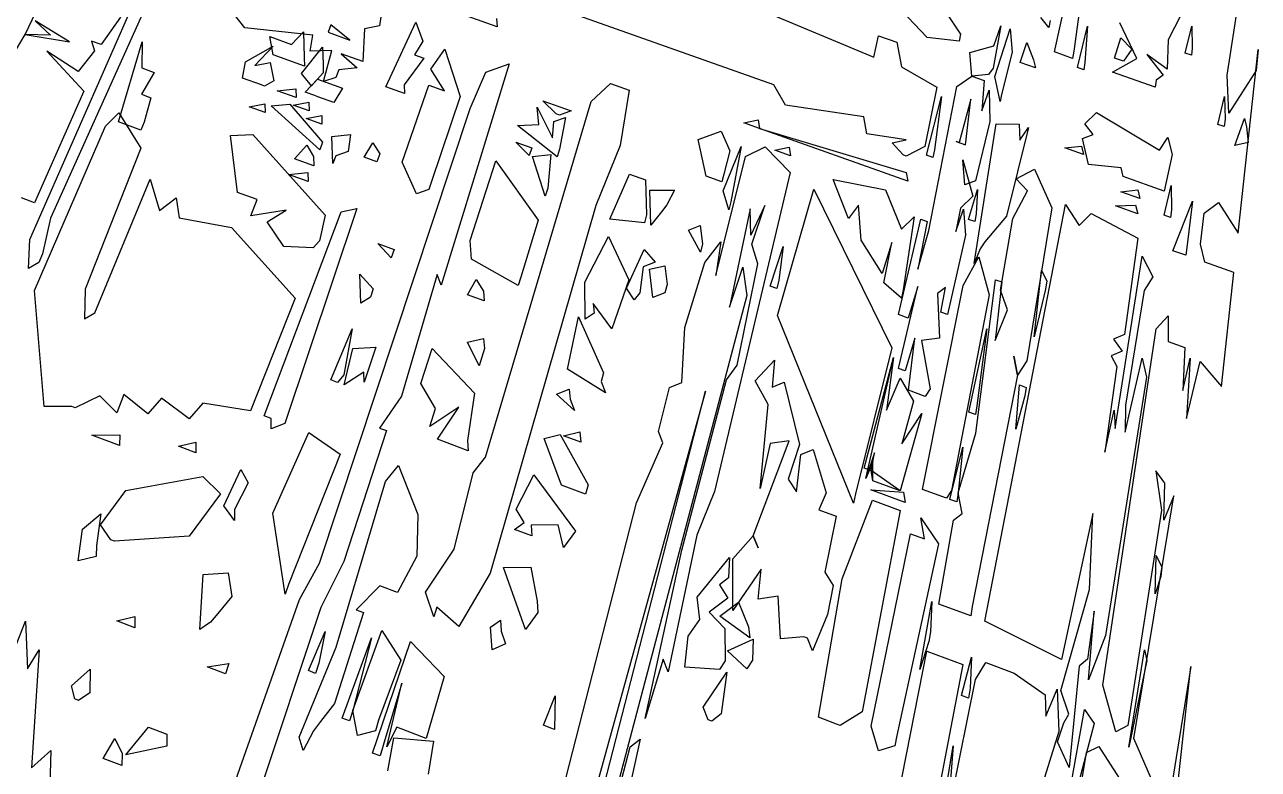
# Model space of a CAD drawing. Extents: x -685 to 123, y -1272 to 108.
# Drawn here: x -65.2 to 108.2, y -202.7 to -98.1 of the extents above; entities that cross this region are included whole.
import ezdxf

# ---------------------------------------------------------------- set-up
doc = ezdxf.new("R2010")
doc.units = 0

msp = doc.modelspace()

# ---------------------------------------------------------------- linework, layer by layer
for p, q in [((79.5008, -101.8968), (83.2398, -84.8901)), ((84.328, -86.2495), (82.2337, -101.8002)), ((-64.5275, -128.2352), (-46.4316, -87.1464)), ((-44.2828, -86.764), (-61.6019, -125.2405)), ((-65.1677, -99.4704), (-60.3435, -89.1596)), ((21.2816, -88.9142), (54.1057, -102.6277)), ((61.773, -92.5593), (66.303, -99.3895)), ((-34.2942, -98.4947), (-36.9364, -95.189)), ((61.6237, -99.8771), (57.1318, -95.1189)), ((103.77, -105.1437), (105.4535, -94.5539)), ((-51.7812, -96.9933), (-54.5143, -100.8599)), ((-15.039, -96.0376), (-15.3535, -98.2338)), ((1.1836, -98.3791), (-6.6006, -95.6122)), ((40.0489, -106.514), (11.8794, -96.5371)), ((78.7244, -98.4809), (77.619, -97.0556)), ((97.2822, -96.7328), (95.4867, -100.1888)), ((-58.9541, -100.4839), (-63.7474, -97.5307)), ((-63.7474, -97.5307), (-61.5968, -99.5302)), ((-24.7424, -99.5524), (-34.2942, -98.4947)), ((-22.2097, -98.1129), (-22.6014, -99.1431)), ((-19.5461, -100.2355), (-22.2097, -98.1129)), ((-17.4713, -98.6395), (-17.6891, -103.2582)), ((-15.3535, -98.2338), (-17.4713, -98.6395)), ((-14.489, -106.7857), (-10.2723, -97.7356)), ((-10.2723, -97.7356), (-9.2589, -100.4081)), ((1.0883, -97.2094), (1.1836, -98.3791)), ((71.9892, -98.2167), (70.881, -104.1989)), ((71.0101, -101.0393), (71.9892, -98.2167)), ((71.1256, -105.3622), (73.2672, -98.6637)), ((73.2672, -98.6637), (73.5817, -101.9406)), ((78.8923, -97.5001), (78.7244, -98.4809)), ((82.7678, -104.0981), (84.1498, -98.299)), ((84.1498, -98.299), (83.7869, -103.3971)), ((91.0949, -102.8022), (88.6959, -97.8229)), ((97.9097, -102.0641), (98.8447, -98.2903)), ((98.8447, -98.2903), (98.8897, -101.3745)), ((-67.6007, -103.5604), (-65.1677, -99.4704)), ((-65.1677, -99.4704), (-58.9541, -100.4839)), ((-61.5968, -99.5302), (-65.1677, -99.4704)), ((-54.5143, -100.8599), (-55.8357, -100.3834)), ((-55.8357, -100.3834), (-55.4255, -101.7572)), ((-52.0495, -111.7225), (-48.7487, -100.5001)), ((-48.7487, -100.5001), (-48.794, -104.1503)), ((-30.3068, -102.3073), (-30.7974, -99.7479)), ((-30.7974, -99.7479), (-27.733, -100.8461)), ((-27.733, -100.8461), (-26.0522, -99.0837)), ((-26.0522, -99.0837), (-25.9437, -102.6776)), ((-25.103, -101.7886), (-24.7424, -99.5524)), ((-22.6014, -99.1431), (-19.5461, -100.2355)), ((-9.2589, -100.4081), (-10.4254, -102.3233)), ((54.1057, -102.6277), (54.7695, -99.6138)), ((54.7695, -99.6138), (57.3441, -100.5186)), ((57.3441, -100.5186), (57.9921, -103.9964)), ((66.1076, -100.3837), (61.6237, -99.8771)), ((66.303, -99.3895), (66.1076, -100.3837)), ((74.6905, -103.394), (75.6502, -100.549)), ((75.6502, -100.549), (76.5858, -102.9935)), ((87.9529, -102.7504), (88.826, -99.9304)), ((88.826, -99.9304), (90.3845, -101.5119)), ((95.4867, -100.1888), (95.3765, -104.2978)), ((-57.7381, -104.6321), (-62.1278, -101.8034)), ((-62.1278, -101.8034), (-56.9177, -107.4308)), ((-55.4255, -101.7572), (-57.7381, -104.6321)), ((-34.2234, -103.3046), (-30.3334, -101.1033)), ((-30.3334, -101.1033), (-32.9009, -103.78)), ((-25.9072, -103.8864), (-30.3068, -102.3073)), ((-26.3119, -104.9421), (-23.39, -101.2167)), ((-22.0757, -101.6874), (-25.103, -101.7886)), ((-23.39, -101.2167), (-23.3056, -103.6237)), ((-23.2205, -106.0525), (-22.0757, -101.6874)), ((-17.6891, -103.2582), (-20.7606, -102.1583)), ((-20.7606, -102.1583), (-18.5141, -104.1498)), ((-8.1602, -104.3066), (-6.2053, -101.4975)), ((-6.2053, -101.4975), (-4.0344, -108.1479)), ((67.6288, -101.9847), (71.0101, -101.0393)), ((67.9102, -105.3133), (67.6288, -101.9847)), ((73.5817, -101.9406), (72.0519, -107.8567)), ((82.0714, -102.7966), (79.5008, -101.8968)), ((82.2337, -101.8002), (82.0714, -102.7966)), ((90.3845, -101.5119), (89.2374, -103.1994)), ((95.3765, -104.2978), (92.5192, -102.2571)), ((92.5192, -102.2571), (94.8119, -105.1481)), ((98.7627, -102.3614), (97.9097, -102.0641)), ((98.8897, -101.3745), (98.7627, -102.3614)), ((105.3404, -127.3679), (108.172, -101.5336)), ((108.172, -101.5336), (107.8474, -104.4953)), ((-34.6302, -105.583), (-34.2234, -103.3046)), ((-32.9009, -103.78), (-30.7206, -103.3586)), ((-30.7206, -103.3586), (-30.2264, -105.9522)), ((-25.9437, -102.6776), (-25.9072, -103.8864)), ((-23.3056, -103.6237), (-23.2631, -104.8354)), ((-9.1121, -102.7925), (-11.9053, -106.5182)), ((-10.4254, -102.3233), (-9.1121, -102.7925)), ((2.8807, -103.5775), (-6.6953, -134.671)), ((-0.4301, -104.7236), (2.8807, -103.5775)), ((57.9921, -103.9964), (62.98, -106.8469)), ((76.8414, -104.1484), (74.6905, -103.394)), ((76.5858, -102.9935), (76.8414, -104.1484)), ((83.7869, -103.3971), (83.6274, -104.3992)), ((87.6514, -104.7497), (91.0949, -102.8022)), ((88.8091, -103.0497), (87.9529, -102.7504)), ((89.2374, -103.1994), (88.8091, -103.0497)), ((-47.0221, -104.7896), (-48.8399, -107.8507)), ((-48.794, -104.1503), (-47.0221, -104.7896)), ((-31.9728, -106.5397), (-34.6302, -105.583)), ((-24.9487, -106.6385), (-26.3119, -104.9421)), ((-25.7967, -107.5457), (-24.1042, -105.7351)), ((-23.2631, -104.8354), (-24.9487, -106.6385)), ((-24.1042, -105.7351), (-20.5672, -107.0055)), ((-21.4987, -105.4687), (-23.2205, -106.0525)), ((-21.1048, -104.413), (-21.4987, -105.4687)), ((-18.5141, -104.1498), (-21.1048, -104.413)), ((-6.2425, -107.3572), (-8.1602, -104.3066)), ((-2.6195, -109.8459), (-0.4301, -104.7236)), ((65.7854, -106.7411), (67.9102, -105.3133)), ((70.2617, -105.0586), (67.9102, -105.3133)), ((67.9102, -105.3133), (69.64, -105.9217)), ((70.881, -104.1989), (70.2617, -105.0586)), ((71.8658, -108.8825), (71.1256, -105.3622)), ((83.6274, -104.3992), (82.7678, -104.0981)), ((93.6761, -106.8585), (87.6514, -104.7497)), ((94.8119, -105.1481), (93.815, -105.8512)), ((104.042, -110.4868), (103.77, -105.1437)), ((107.8474, -104.4953), (104.042, -110.4868)), ((-56.9177, -107.4308), (-63.345, -121.9208)), ((-31.5296, -106.6993), (-31.9728, -106.5397)), ((-30.2264, -105.9522), (-31.5296, -106.6993)), ((-29.7558, -107.3379), (-27.1266, -107.0673)), ((-27.0924, -108.2967), (-29.7558, -107.3379)), ((-27.1266, -107.0673), (-27.0924, -108.2967)), ((-20.5672, -107.0055), (-21.8023, -108.9826)), ((-11.8371, -107.7368), (-14.489, -106.7857)), ((-12.1807, -117.3624), (-8.4484, -106.5672)), ((-11.9053, -106.5182), (-11.8371, -107.7368)), ((-8.4484, -106.5672), (-6.2425, -107.3572)), ((14.4081, -108.8515), (17.0972, -106.3305)), ((17.0972, -106.3305), (19.7284, -107.2671)), ((19.7284, -107.2671), (18.4785, -115.0179)), ((41.7268, -109.3663), (40.0489, -106.514)), ((62.98, -106.8469), (61.3115, -115.1762)), ((61.8501, -126.9591), (65.7854, -106.7411)), ((69.64, -105.9217), (69.3087, -110.1773)), ((69.3087, -110.1773), (70.3166, -107.2459)), ((70.3166, -107.2459), (70.4276, -111.6768)), ((93.815, -105.8512), (93.6761, -106.8585)), ((-48.8399, -107.8507), (-47.502, -108.3346)), ((-47.502, -108.3346), (-48.4375, -111.7652)), ((-33.6873, -109.6016), (-31.4812, -109.1651)), ((-31.4812, -109.1651), (-31.4568, -110.4065)), ((-30.5904, -109.4863), (-27.9483, -109.211)), ((-27.9483, -109.211), (-23.3654, -114.5669)), ((-27.5033, -109.3713), (-25.3151, -108.9366)), ((-24.4661, -108.0244), (-25.7967, -107.5457)), ((-25.3151, -108.9366), (-25.2767, -110.1736)), ((-24.0223, -108.184), (-24.4661, -108.0244)), ((-21.8023, -108.9826), (-24.0223, -108.184)), ((-4.0344, -108.1479), (-8.0463, -120.0993)), ((-0.4706, -158.8043), (14.4081, -108.8515)), ((9.4724, -110.6113), (7.5911, -108.7604)), ((7.5911, -108.7604), (11.5657, -110.1805)), ((61.5412, -116.3941), (63.6446, -108.1797)), ((63.6446, -108.1797), (62.6358, -115.6456)), ((67.7602, -108.5315), (66.1329, -114.6244)), ((67.0137, -114.9362), (67.7602, -108.5315)), ((72.0519, -107.8567), (71.8658, -108.8825)), ((102.501, -112.0768), (103.4152, -108.1554)), ((103.4152, -108.1554), (103.4898, -111.3562)), ((-53.8731, -112.333), (-52.0266, -110.4639)), ((-52.0266, -110.4639), (-48.9337, -115.4065)), ((-31.4568, -110.4065), (-33.6873, -109.6016)), ((-23.7722, -115.6661), (-30.5904, -109.4863)), ((-25.2767, -110.1736), (-27.5033, -109.3713)), ((-25.6847, -111.2552), (-23.4938, -110.8159)), ((-23.7994, -173.7046), (-2.6195, -109.8459)), ((-23.4938, -110.8159), (-23.4512, -112.0605)), ((7.0395, -112.1134), (6.8185, -109.6624)), ((6.8185, -109.6624), (8.9318, -113.9855)), ((9.9151, -110.7696), (9.4724, -110.6113)), ((11.5657, -110.1805), (9.9151, -110.7696)), ((52.7331, -111.0064), (41.7268, -109.3663)), ((83.8011, -111.9917), (85.4273, -110.3886)), ((85.4273, -110.3886), (94.2967, -115.6855)), ((-63.86, -135.3937), (-53.8731, -112.333)), ((-48.9021, -112.8645), (-52.0495, -111.7225)), ((-48.4375, -111.7652), (-48.9021, -112.8645)), ((-23.4512, -112.0605), (-25.6847, -111.2552)), ((4.0373, -112.2314), (7.0395, -112.1134)), ((9.6115, -116.6344), (4.0373, -112.2314)), ((8.9318, -113.9855), (9.1452, -111.6782)), ((9.1452, -111.6782), (10.8006, -111.0862)), ((10.8006, -111.0862), (9.9407, -115.5471)), ((35.8496, -111.851), (37.8776, -111.4221)), ((38.0558, -112.6358), (35.8496, -111.851)), ((37.8776, -111.4221), (38.0558, -112.6358)), ((58.9025, -120.0512), (38.0558, -112.6358)), ((38.0558, -112.6358), (58.6768, -118.8152)), ((53.1536, -113.4192), (52.7331, -111.0064)), ((68.2233, -131.6181), (71.3026, -111.9856)), ((70.4276, -111.6768), (68.4313, -119.9811)), ((71.3026, -111.9856), (74.5499, -112.0257)), ((75.8621, -112.4885), (72.7599, -124.9804)), ((74.5499, -112.0257), (74.6238, -114.2685)), ((74.6238, -114.2685), (75.8621, -112.4885)), ((84.9509, -113.4909), (83.8011, -111.9917)), ((103.37, -112.3813), (102.501, -112.0768)), ((103.4898, -111.3562), (103.37, -112.3813)), ((104.875, -115.0572), (106.2075, -111.2448)), ((106.2075, -111.2448), (106.5278, -112.4203)), ((106.5278, -112.4203), (106.7362, -114.6335)), ((-36.3076, -113.6378), (-33.18, -113.5151)), ((-35.3143, -121.6462), (-36.3076, -113.6378)), ((-33.18, -113.5151), (-23.0141, -124.8271)), ((-22.0641, -113.7959), (-19.4252, -113.5122)), ((-21.9251, -117.5861), (-22.0641, -113.7959)), ((-19.4252, -113.5122), (-19.7705, -115.8652)), ((29.4408, -114.2145), (32.657, -113.0284)), ((30.5367, -119.3326), (29.4408, -114.2145)), ((32.657, -113.0284), (33.8817, -115.7989)), ((58.6654, -114.2384), (53.1536, -113.4192)), ((56.6814, -114.6704), (58.6654, -114.2384)), ((83.4761, -114.0703), (84.9509, -113.4909)), ((84.3063, -117.6881), (83.4761, -114.0703)), ((94.2967, -115.6855), (95.4493, -113.9109)), ((95.4493, -113.9109), (96.0507, -116.3028)), ((-48.9337, -115.4065), (-56.7313, -135.2365)), ((-27.3005, -116.8983), (-25.5712, -115.0159)), ((-25.5712, -115.0159), (-24.6316, -116.6071)), ((-23.3654, -114.5669), (-23.7722, -115.6661)), ((-19.7705, -115.8652), (-21.5213, -116.4796)), ((-17.5207, -116.6777), (-16.2887, -114.6432)), ((-16.2887, -114.6432), (-15.3303, -116.2259)), ((5.6955, -116.4387), (3.8005, -114.5488)), ((3.8005, -114.5488), (6.0337, -115.3503)), ((6.0337, -115.3503), (5.6955, -116.4387)), ((9.9407, -115.5471), (9.6115, -116.6344)), ((18.4785, -115.0179), (15.0611, -123.4727)), ((32.9469, -121.3907), (35.4862, -115.2012)), ((33.8817, -115.7989), (33.0549, -119.0434)), ((35.4862, -115.2012), (34.0187, -122.9757)), ((36.1055, -116.5922), (38.8583, -115.2376)), ((38.8583, -115.2376), (42.3439, -118.8179)), ((40.1894, -115.7117), (42.2208, -115.2738)), ((42.4097, -116.5027), (40.1894, -115.7117)), ((42.2208, -115.2738), (42.4097, -116.5027)), ((58.2285, -116.3597), (56.6814, -114.6704)), ((61.3115, -115.1762), (58.6711, -116.5168)), ((62.6358, -115.6456), (62.426, -116.7079)), ((65.6926, -114.4686), (67.0137, -114.9362)), ((66.1329, -114.6244), (65.6926, -114.4686)), ((80.95, -115.3904), (83.3126, -115.1161)), ((83.5884, -116.3216), (80.95, -115.3904)), ((83.3126, -115.1161), (83.5884, -116.3216)), ((106.7362, -114.6335), (104.875, -115.0572)), ((-24.5911, -117.8791), (-27.3005, -116.8983)), ((-24.6316, -116.6071), (-24.5911, -117.8791)), ((-21.5213, -116.4796), (-21.9251, -117.5861)), ((-15.7192, -117.3283), (-17.5207, -116.6777)), ((-15.3303, -116.2259), (-15.7192, -117.3283)), ((-10.1584, -121.8422), (-12.1807, -117.3624)), ((-2.611, -128.3809), (0.9712, -117.1751)), ((0.9712, -117.1751), (6.9252, -125.5061)), ((6.1433, -116.5996), (8.7165, -116.3132)), ((7.9436, -122.1427), (6.1433, -116.5996)), ((8.7165, -116.3132), (8.2801, -121.0314)), ((31.9332, -133.2813), (36.1055, -116.5922)), ((58.6711, -116.5168), (58.2285, -116.3597)), ((62.426, -116.7079), (61.5412, -116.3941)), ((66.8964, -120.5841), (66.6132, -117.0553)), ((66.6132, -117.0553), (68.0332, -122.1409)), ((88.8744, -118.1871), (84.3063, -117.6881)), ((96.0507, -116.3028), (94.917, -121.4355)), ((-28.1382, -119.1252), (-25.4561, -118.8289)), ((-25.4173, -120.1118), (-28.1382, -119.1252)), ((-25.4561, -118.8289), (-25.4173, -120.1118)), ((17.0088, -125.4088), (19.7889, -119.0791)), ((19.7889, -119.0791), (22.0333, -119.884)), ((32.7769, -120.1342), (30.5367, -119.3326)), ((42.3439, -118.8179), (31.7439, -163.6362)), ((33.0549, -119.0434), (32.7769, -120.1342)), ((58.6768, -118.8152), (58.9025, -120.0512)), ((74.1455, -119.7249), (76.7258, -118.3735)), ((76.7258, -118.3735), (79.1276, -123.7776)), ((89.1633, -119.4035), (88.8744, -118.1871)), ((94.917, -121.4355), (89.1633, -119.4035)), ((-55.388, -138.5225), (-47.6155, -119.7618)), ((-47.6155, -119.7618), (-46.2778, -124.1816)), ((-8.4206, -121.2146), (-10.1584, -121.8422)), ((-8.0463, -120.0993), (-8.4206, -121.2146)), ((8.2801, -121.0314), (7.9436, -122.1427)), ((22.0333, -119.884), (22.1693, -124.8009)), ((22.7715, -126.2485), (22.6298, -121.3069)), ((22.6298, -121.3069), (26.0789, -121.3349)), ((26.0789, -121.3349), (25.0353, -123.3853)), ((33.7408, -124.0827), (32.9469, -121.3907)), ((40.6019, -138.9326), (45.6674, -121.1815)), ((45.6674, -121.1815), (56.6439, -143.4616)), ((50.5697, -125.3059), (48.396, -119.8035)), ((48.396, -119.8035), (55.7783, -121.265)), ((55.7783, -121.265), (58.02, -126.7781)), ((68.4313, -119.9811), (66.8964, -120.5841)), ((67.4297, -125.4156), (68.6782, -121.217)), ((68.6782, -121.217), (68.5286, -124.6386)), ((75.7394, -121.4299), (74.1455, -119.7249)), ((88.8572, -121.5383), (91.2264, -121.2517)), ((91.2264, -121.2517), (91.5219, -122.4807)), ((94.9388, -124.8194), (95.9418, -120.6814)), ((95.9418, -120.6814), (95.9702, -124.054)), ((-63.8551, -123.0708), (-65.693, -122.3973)), ((-63.345, -121.9208), (-63.8551, -123.0708)), ((-46.2778, -124.1816), (-43.9728, -122.3943)), ((-43.9728, -122.3943), (-43.522, -125.1882)), ((-32.5769, -122.6419), (-35.3143, -121.6462)), ((-33.4491, -124.9233), (-32.5769, -122.6419)), ((34.0187, -122.9757), (33.7408, -124.0827)), ((68.0332, -122.1409), (66.287, -123.8407)), ((73.6568, -125.2995), (75.7394, -121.4299)), ((91.5219, -122.4807), (88.8572, -121.5383)), ((96.1684, -129.826), (98.9089, -122.8453)), ((98.9089, -122.8453), (98.1056, -129.3628)), ((100.5566, -124.5492), (102.5878, -123.0269)), ((102.5878, -123.0269), (105.3404, -127.3679)), ((-28.4645, -124.1378), (-33.4491, -124.9233)), ((-31.5771, -153.0113), (-20.7757, -124.3527)), ((-31.1556, -125.7589), (-28.4645, -124.1378)), ((-18.5454, -123.8801), (-28.6864, -154.0827)), ((-23.0141, -124.8271), (-23.8001, -128.4389)), ((-20.7757, -124.3527), (-18.5454, -123.8801)), ((15.0611, -123.4727), (0.1919, -175.101)), ((22.1693, -124.8009), (21.863, -125.9215)), ((24.2839, -124.3357), (22.7715, -126.2485)), ((25.0353, -123.3853), (24.2839, -124.3357)), ((36.7235, -123.9451), (33.841, -137.7574)), ((36.8117, -127.6152), (36.7235, -123.9451)), ((38.7956, -123.4851), (36.8117, -127.6152)), ((36.9931, -128.9042), (38.7956, -123.4851)), ((51.9467, -123.4233), (50.5697, -125.3059)), ((52.3516, -128.3394), (51.9467, -123.4233)), ((66.287, -123.8407), (65.6698, -127.1395)), ((65.6698, -127.1395), (66.7352, -124.0002)), ((66.7352, -124.0002), (67.0229, -127.6223)), ((68.5286, -124.6386), (68.3284, -125.7358)), ((69.7242, -181.8571), (81.087, -123.3266)), ((79.1276, -123.7776), (75.6456, -145.2841)), ((81.087, -123.3266), (82.9841, -126.2983)), ((82.9841, -126.2983), (84.6591, -124.5936)), ((84.6591, -124.5936), (91.2222, -128.0704)), ((88.1027, -123.5334), (90.9282, -123.4)), ((91.2243, -124.639), (88.1027, -123.5334)), ((90.9282, -123.4), (91.2243, -124.639)), ((95.831, -125.1352), (94.9388, -124.8194)), ((95.9702, -124.054), (95.831, -125.1352)), ((100.0361, -128.9012), (100.5566, -124.5492)), ((-61.6019, -125.2405), (-62.7203, -130.2694)), ((-43.522, -125.1882), (-36.1702, -126.5534)), ((-36.1702, -126.5534), (-27.2355, -136.4909)), ((-28.7969, -129.2442), (-31.1556, -125.7589)), ((6.9252, -125.5061), (4.4955, -133.5303)), ((21.863, -125.9215), (17.0088, -125.4088)), ((28.0686, -126.9231), (29.7218, -126.2904)), ((29.7218, -126.2904), (30.053, -128.87)), ((57.5733, -138.7778), (60.715, -125.3719)), ((58.02, -126.7781), (59.8154, -125.0509)), ((59.8154, -125.0509), (58.2596, -135.319)), ((61.6151, -125.693), (60.3041, -132.3956)), ((60.715, -125.3719), (61.6151, -125.693)), ((68.3284, -125.7358), (67.4297, -125.4156)), ((72.7599, -124.9804), (69.7318, -128.5887)), ((71.9268, -135.3492), (73.6568, -125.2995)), ((-64.6898, -132.3024), (-64.5275, -128.2352)), ((13.4954, -134.2207), (16.8262, -127.8298)), ((16.8262, -127.8298), (19.6809, -133.9056)), ((29.7629, -130.0041), (28.0686, -126.9231)), ((60.3041, -132.3956), (61.8501, -126.9591)), ((67.0229, -127.6223), (64.4746, -138.7827)), ((91.2222, -128.0704), (89.3696, -141.5954)), ((-24.6798, -129.4295), (-28.7969, -129.2442)), ((-23.8001, -128.4389), (-24.6798, -129.4295)), ((-13.7129, -130.8059), (-15.6207, -128.8098)), ((-15.6207, -128.8098), (-13.3192, -129.647)), ((-13.3192, -129.647), (-13.7129, -130.8059)), ((-2.4255, -131.0168), (-2.611, -128.3809)), ((19.3635, -135.0666), (21.8504, -129.6429)), ((21.8504, -129.6429), (23.3744, -131.4466)), ((30.053, -128.87), (29.7629, -130.0041)), ((30.3873, -131.4734), (32.6173, -128.5595)), ((32.6173, -128.5595), (31.9332, -133.2813)), ((37.8159, -131.6647), (36.9931, -128.9042)), ((39.566, -134.7831), (41.3578, -129.2481)), ((41.3578, -129.2481), (40.7537, -133.964)), ((55.2857, -133.0274), (52.3516, -128.3394)), ((56.6632, -128.6814), (55.2857, -133.0274)), ((55.51, -134.3314), (56.6632, -128.6814)), ((69.0802, -129.5404), (68.2233, -131.6181)), ((69.7318, -128.5887), (69.0802, -129.5404)), ((97.9698, -130.4654), (96.1684, -129.826)), ((98.1056, -129.3628), (97.9698, -130.4654)), ((100.6744, -131.4254), (100.0361, -128.9012)), ((-63.2365, -131.4555), (-64.6898, -132.3024)), ((-62.7203, -130.2694), (-63.2365, -131.4555)), ((4.1421, -134.6972), (-2.4255, -131.0168)), ((23.3744, -131.4466), (21.6888, -132.0969)), ((27.5589, -140.6099), (30.3873, -131.4734)), ((34.9222, -145.8844), (37.8159, -131.6647)), ((66.6956, -134.686), (68.8794, -130.6581)), ((68.8794, -130.6581), (70.3562, -135.9979)), ((88.0556, -154.8057), (91.8224, -130.5969)), ((91.8224, -130.5969), (93.3349, -133.4689)), ((104.7376, -132.8675), (100.6744, -131.4254)), ((-17.9823, -137.1865), (-18.154, -133.1283)), ((-18.154, -133.1283), (-16.2364, -135.1542)), ((-7.2418, -133.1616), (-12.2659, -150.2307)), ((-6.6953, -134.671), (-7.2418, -133.1616)), ((4.4955, -133.5303), (4.1421, -134.6972)), ((21.6888, -132.0969), (21.2124, -135.7364)), ((22.6077, -132.429), (24.7507, -131.9437)), ((23.0628, -136.4068), (22.6077, -132.429)), ((24.7507, -131.9437), (25.0629, -134.5822)), ((33.841, -137.7574), (35.7095, -132.1466)), ((35.7095, -132.1466), (36.2534, -136.0977)), ((76.6771, -141.9343), (77.6965, -132.6166)), ((77.6965, -132.6166), (78.4249, -134.0686)), ((93.3349, -133.4689), (92.1284, -135.3939)), ((102.9787, -148.9141), (104.7376, -132.8675)), ((-56.7313, -135.2365), (-56.8381, -139.3921)), ((-16.2364, -135.1542), (-16.6411, -136.3386)), ((-2.9793, -136.0248), (-1.7754, -133.846)), ((-1.7754, -133.846), (-0.7517, -135.5244)), ((13.5557, -139.4227), (13.4954, -134.2207)), ((19.6809, -133.9056), (17.2884, -140.7805)), ((20.4343, -136.7366), (19.3635, -135.0666)), ((25.0629, -134.5822), (24.758, -135.7435)), ((40.4859, -135.1148), (39.566, -134.7831)), ((40.7537, -133.964), (40.4859, -135.1148)), ((58.0319, -136.4668), (55.51, -134.3314)), ((57.5762, -146.3427), (60.3174, -134.8333)), ((60.3174, -134.8333), (58.9583, -139.2764)), ((60.9529, -163.3475), (66.6956, -134.686)), ((64.1978, -135.0058), (63.0667, -135.8201)), ((63.5531, -138.4515), (64.1978, -135.0058)), ((68.466, -155.4538), (71.2101, -133.8866)), ((72.1224, -134.2131), (71.1984, -142.4385)), ((71.2101, -133.8866), (72.1224, -134.2131)), ((78.2437, -135.2009), (76.6771, -141.9343)), ((78.4249, -134.0686), (78.2437, -135.2009)), ((-62.5251, -151.7101), (-63.86, -135.3937)), ((-27.2355, -136.4909), (-33.5021, -152.2979)), ((-16.6411, -136.3386), (-17.9823, -137.1865)), ((-0.6537, -136.8722), (-2.9793, -136.0248)), ((-0.7517, -135.5244), (-0.6537, -136.8722)), ((36.2534, -136.0977), (9.7693, -236.3274)), ((21.2124, -135.7364), (20.4343, -136.7366)), ((24.758, -135.7435), (23.0628, -136.4068)), ((58.2596, -135.319), (58.0319, -136.4668)), ((63.0667, -135.8201), (63.3634, -142.1102)), ((70.3562, -135.9979), (65.0345, -163.4877)), ((72.9111, -138.1307), (71.9268, -135.3492)), ((92.1284, -135.3939), (89.4865, -151.5223)), ((-56.8381, -139.3921), (-55.388, -138.5225)), ((14.8199, -138.5781), (13.5557, -139.4227)), ((17.2884, -140.7805), (14.6858, -137.231)), ((14.6858, -137.231), (14.8199, -138.5781)), ((64.4746, -138.7827), (63.5531, -138.4515)), ((71.1984, -142.4385), (72.9111, -138.1307)), ((11.0491, -146.4608), (12.6235, -139.0836)), ((12.6235, -139.0836), (16.1105, -146.9689)), ((51.2784, -165.2641), (40.6019, -138.9326)), ((58.9583, -139.2764), (57.5733, -138.7778)), ((93.8184, -140.7698), (95.487, -138.9682)), ((95.487, -138.9682), (95.5133, -142.5829)), ((-22.222, -147.9591), (-19.2194, -140.7856)), ((-19.2194, -140.7856), (-20.3683, -147.2461)), ((-2.9807, -142.675), (-0.7267, -142.1562)), ((-0.7267, -142.1562), (-0.6274, -143.5359)), ((27.141, -148.3257), (27.5589, -140.6099)), ((59.8936, -142.1127), (58.5122, -146.6812)), ((58.9878, -149.422), (59.8936, -142.1127)), ((63.3634, -142.1102), (60.822, -142.4475)), ((67.4701, -152.495), (70.0118, -140.7731)), ((70.0118, -140.7731), (68.6247, -151.6232)), ((86.3171, -190.8562), (93.8184, -140.7698)), ((89.3696, -141.5954), (87.8258, -142.2584)), ((-20.3152, -148.6621), (-19.1087, -143.5599)), ((-19.1087, -143.5599), (-15.8617, -143.3817)), ((-15.8617, -143.3817), (-17.512, -148.2982)), ((-9.5579, -148.4486), (-7.9856, -143.5455)), ((-7.9856, -143.5455), (-2.0297, -149.8348)), ((-1.3736, -145.9686), (-2.9807, -142.675)), ((-0.6274, -143.5359), (-1.3736, -145.9686)), ((56.6439, -143.4616), (51.5345, -163.9856)), ((60.822, -142.4475), (62.0363, -149.2382)), ((89.0513, -143.9192), (87.5001, -144.5895)), ((87.8258, -142.2584), (89.0513, -143.9192)), ((95.5133, -142.5829), (97.8197, -143.4082)), ((97.8197, -143.4082), (97.5794, -149.4421)), ((37.4604, -148.1181), (40.1739, -145.1875)), ((40.1739, -145.1875), (39.818, -148.9757)), ((52.7758, -160.3608), (56.8756, -144.8144)), ((53.0056, -161.7982), (56.8756, -144.8144)), ((53.0056, -161.7982), (56.8756, -144.8144)), ((56.8756, -144.8144), (55.9226, -152.2067)), ((56.8756, -144.8144), (55.9226, -152.2067)), ((56.8756, -144.8144), (55.9226, -152.2067)), ((74.3274, -147.3172), (73.7853, -144.6143)), ((73.7853, -144.6143), (74.3274, -147.3172)), ((75.6456, -145.2841), (74.3274, -147.3172)), ((87.5001, -144.5895), (88.2654, -146.0966)), ((89.4724, -155.3174), (91.8299, -144.9157)), ((91.8299, -144.9157), (92.4519, -147.6004)), ((97.5794, -149.4421), (98.6048, -144.9024)), ((98.6048, -144.9024), (98.0904, -153.3646)), ((98.0904, -153.3646), (99.9934, -145.3997)), ((99.9934, -145.3997), (102.9787, -148.9141)), ((-20.3683, -147.2461), (-21.2688, -148.3105)), ((-17.5718, -146.8856), (-20.3152, -148.6621)), ((-17.512, -148.2982), (-17.5718, -146.8856)), ((16.3909, -149.7622), (11.0491, -146.4608)), ((16.1105, -146.9689), (15.777, -148.1892)), ((33.4027, -147.9582), (34.9222, -145.8844)), ((58.5122, -146.6812), (57.5762, -146.3427)), ((74.3274, -147.3172), (67.9606, -179.7823)), ((88.2654, -146.0966), (86.6058, -158.1324)), ((-21.2688, -148.3105), (-22.222, -147.9591)), ((-7.4857, -151.9914), (-9.5579, -148.4486)), ((15.777, -148.1892), (16.3909, -149.7622)), ((23.8388, -155.2083), (25.4137, -149.0282)), ((25.4137, -149.0282), (27.141, -148.3257)), ((27.1205, -171.8657), (33.4027, -147.9582)), ((39.262, -151.4153), (37.4604, -148.1181)), ((39.818, -148.9757), (41.5067, -148.2776)), ((41.5067, -148.2776), (43.6721, -157.0357)), ((55.9226, -152.2067), (57.8112, -147.7087)), ((55.9226, -152.2067), (57.8112, -147.7087)), ((55.9226, -152.2067), (57.8112, -147.7087)), ((57.8112, -147.7087), (59.6988, -150.973)), ((57.8112, -147.7087), (59.6988, -150.973)), ((57.8112, -147.7087), (59.6988, -150.973)), ((74.0898, -154.8932), (74.6004, -148.6782)), ((74.6004, -148.6782), (75.5371, -149.0162)), ((75.5371, -149.0162), (75.3441, -150.215)), ((92.4519, -147.6004), (86.7112, -183.8488)), ((-54.6891, -150.2233), (-58.1338, -151.8719)), ((-52.3075, -152.5724), (-54.6891, -150.2233)), ((-51.2959, -150.0291), (-52.3075, -152.5724)), ((-47.943, -152.7325), (-51.2959, -150.0291)), ((-45.9924, -150.5491), (-47.943, -152.7325)), ((-42.1438, -153.4301), (-45.9924, -150.5491)), ((-12.2659, -150.2307), (-15.3449, -154.7296)), ((-2.0297, -149.8348), (-2.9835, -156.4606)), ((30.4502, -149.5324), (3.5543, -246.7975)), ((4.8002, -249.1624), (30.4502, -149.5324)), ((9.5322, -149.9653), (11.3053, -149.2551)), ((12.0411, -152.2514), (9.5322, -149.9653)), ((11.3053, -149.2551), (11.4344, -150.6624)), ((11.4344, -150.6624), (12.0411, -152.2514)), ((61.3407, -150.2744), (58.9878, -149.422)), ((62.0363, -149.2382), (61.3407, -150.2744)), ((75.3441, -150.215), (74.0898, -154.8932)), ((-58.6165, -151.6921), (-62.5251, -151.7101)), ((-58.1338, -151.8719), (-58.6165, -151.6921)), ((-40.2215, -151.246), (-42.1438, -153.4301)), ((-33.5021, -152.2979), (-40.2215, -151.246)), ((-4.226, -151.7974), (-8.2774, -154.5072)), ((-8.2774, -154.5072), (-7.4857, -151.9914)), ((-7.2303, -156.3079), (-4.226, -151.7974)), ((38.1471, -163.208), (39.262, -151.4153)), ((59.6988, -150.973), (58.0569, -156.9335)), ((59.6988, -150.973), (58.0569, -156.9335)), ((59.6988, -150.973), (58.0569, -156.9335)), ((68.4146, -152.8372), (67.4701, -152.495)), ((68.6247, -151.6232), (68.4146, -152.8372)), ((86.6058, -158.1324), (87.9148, -152.2165)), ((87.9148, -152.2165), (88.0556, -154.8057)), ((89.4865, -151.5223), (89.4724, -155.3174)), ((-30.6139, -153.3683), (-31.5771, -153.0113)), ((-30.5854, -154.8205), (-30.6139, -153.3683)), ((-28.6864, -154.0827), (-30.5854, -154.8205)), ((60.8862, -152.7034), (57.8239, -163.5595)), ((60.8862, -152.7034), (57.8239, -163.5595)), ((60.8862, -152.7034), (57.8239, -163.5595)), ((58.0569, -156.9335), (60.8862, -152.7034)), ((58.0569, -156.9335), (60.8862, -152.7034)), ((58.0569, -156.9335), (60.8862, -152.7034)), ((-55.7867, -155.7074), (-51.8731, -155.6829)), ((-51.8975, -157.1593), (-55.7867, -155.7074)), ((-51.8731, -155.6829), (-51.8975, -157.1593)), ((-30.3523, -166.7025), (-25.3091, -155.3344)), ((-25.3091, -155.3344), (-20.9066, -158.4108)), ((-14.3817, -155.0856), (-20.3668, -173.4639)), ((-15.3449, -154.7296), (-14.3817, -155.0856)), ((7.7588, -156.2082), (10.0361, -155.6538)), ((10.0361, -155.6538), (13.9462, -162.7075)), ((10.5162, -155.8303), (12.7842, -155.2776)), ((12.9182, -156.7136), (10.5162, -155.8303)), ((12.7842, -155.2776), (12.9182, -156.7136)), ((24.4786, -156.8133), (23.8388, -155.2083)), ((65.998, -163.8393), (68.466, -155.4538)), ((-43.6024, -157.2866), (-41.1734, -156.7174)), ((-41.1711, -158.1926), (-43.6024, -157.2866)), ((-41.1734, -156.7174), (-41.1711, -158.1926)), ((-2.8871, -157.9118), (-7.2303, -156.3079)), ((-2.9835, -156.4606), (-2.8871, -157.9118)), ((10.1939, -162.7428), (7.7588, -156.2082)), ((20.7546, -165.2197), (24.4786, -156.8133)), ((37.1805, -169.8591), (42.238, -156.5119)), ((39.5695, -156.8866), (38.1471, -163.208)), ((42.238, -156.5119), (39.5695, -156.8866)), ((43.6721, -157.0357), (42.0941, -161.8984)), ((43.8794, -158.4621), (45.5856, -157.7346)), ((45.5856, -157.7346), (47.4067, -163.8453)), ((64.8113, -164.7568), (66.6116, -157.4021)), ((66.6116, -157.4021), (65.998, -163.8393)), ((-20.9066, -158.4108), (-28.1692, -176.6861)), ((-2.2076, -161.0154), (-0.4706, -158.8043)), ((43.2669, -163.7045), (43.8794, -158.4621)), ((54.2314, -158.2041), (53.0056, -161.7982)), ((53.9844, -159.455), (53.0056, -161.7982)), ((53.7363, -160.7117), (53.9844, -159.455)), ((53.9684, -162.1501), (53.9844, -159.455)), ((53.9844, -159.455), (54.2314, -158.2041)), ((-37.2262, -165.6397), (-34.8368, -160.5529)), ((-34.8368, -160.5529), (-33.84, -162.4085)), ((-14.5238, -162.2327), (-12.719, -160.0005)), ((-12.719, -160.0005), (-9.9704, -166.8563)), ((-4.8673, -171.7201), (-2.2076, -161.0154)), ((53.7363, -160.7117), (52.7758, -160.3608)), ((53.9684, -162.1501), (53.7363, -160.7117)), ((57.8239, -163.5595), (53.7363, -160.7117)), ((95.0228, -162.477), (93.7435, -160.7162)), ((93.7435, -160.7162), (94.5658, -166.2404)), ((-51.0133, -163.5079), (-40.1881, -161.5304)), ((-40.1881, -161.5304), (-37.7296, -163.946)), ((-33.84, -162.4085), (-35.7487, -166.1922)), ((-21.4377, -185.495), (-14.5238, -162.2327)), ((3.8547, -166.1429), (6.3099, -161.3084)), ((6.3099, -161.3084), (12.1885, -169.2316)), ((13.598, -164), (10.1939, -162.7428)), ((13.9462, -162.7075), (13.598, -164)), ((42.0941, -161.8984), (43.2669, -163.7045)), ((57.8239, -163.5595), (53.9684, -162.1501)), ((57.8239, -163.5595), (53.9684, -162.1501)), ((94.8944, -167.6817), (95.0228, -162.477)), ((-54.5787, -168.309), (-51.0133, -163.5079)), ((-37.7296, -163.946), (-42.1443, -169.8926)), ((31.7439, -163.6362), (29.2266, -169.7719)), ((47.4067, -163.8453), (46.3876, -166.2331)), ((51.5345, -163.9856), (51.2784, -165.2641)), ((58.5504, -165.1866), (53.719, -163.419)), ((53.719, -163.419), (58.3063, -163.7359)), ((58.3063, -163.7359), (58.5504, -165.1866)), ((64.3287, -164.5805), (60.9529, -163.3475)), ((65.0345, -163.4877), (64.3287, -164.5805)), ((65.998, -163.8393), (65.777, -165.1095)), ((66.5232, -166.7396), (65.998, -163.8393)), ((90.6707, -198.3184), (96.3088, -164.247)), ((96.3088, -164.247), (94.8944, -167.6817)), ((-35.7325, -167.712), (-37.2262, -165.6397)), ((-35.7487, -166.1922), (-35.7325, -167.712)), ((4.9507, -168.0025), (3.8547, -166.1429)), ((10.4238, -205.6052), (20.7546, -165.2197)), ((46.3876, -166.2331), (48.8171, -167.1249)), ((49.6793, -175.8927), (53.9523, -164.8709)), ((57.8261, -166.2894), (52.5001, -194.61)), ((53.9523, -164.8709), (57.8261, -166.2894)), ((65.777, -165.1095), (64.8113, -164.7568)), ((94.5658, -166.2404), (89.8271, -196.5317)), ((-57.0953, -168.9156), (-54.547, -166.7749)), ((-54.547, -166.7749), (-55.1412, -171.213)), ((-28.6353, -178.0663), (-30.3523, -166.7025)), ((-9.9704, -166.8563), (-10.1409, -172.7471)), ((3.593, -168.959), (4.9507, -168.0025)), ((48.8171, -167.1249), (47.2134, -174.9828)), ((61.2397, -170.2966), (60.7359, -167.3548)), ((60.7359, -167.3548), (63.1914, -171.0125)), ((63.2764, -179.48), (65.3319, -167.6677)), ((65.3319, -167.6677), (66.5232, -166.7396)), ((84.916, -166.7115), (80.4852, -187.2599)), ((84.4618, -177.425), (84.916, -166.7115)), ((-57.7117, -173.3904), (-57.0953, -168.9156)), ((-53.1185, -170.4127), (-54.5787, -168.309)), ((-42.1443, -169.8926), (-52.6209, -170.6)), ((6.0527, -169.8723), (3.593, -168.959)), ((9.7341, -168.322), (5.9324, -168.3667)), ((5.9324, -168.3667), (6.0527, -169.8723)), ((10.487, -171.5187), (9.7341, -168.322)), ((12.1885, -169.2316), (10.487, -171.5187)), ((29.2266, -169.7719), (25.1971, -188.9854)), ((34.323, -173.0887), (37.1805, -169.8591)), ((37.1805, -169.8591), (37.8678, -171.5344)), ((37.8678, -171.5344), (37.1805, -169.8591)), ((53.7638, -196.6028), (59.2897, -169.5814)), ((59.2897, -169.5814), (61.2397, -170.2966)), ((-55.1412, -171.213), (-55.1747, -172.7702)), ((-52.6209, -170.6), (-53.1185, -170.4127)), ((63.1914, -171.0125), (57.3402, -197.9379)), ((-55.1747, -172.7702), (-57.7117, -173.3904)), ((-10.1409, -172.7471), (-12.8182, -177.8191)), ((-8.8964, -177.7578), (-4.8673, -171.7201)), ((21.9696, -195.5254), (27.1205, -171.8657)), ((29.3088, -178.5068), (33.8306, -172.9067)), ((33.8306, -172.9067), (33.7156, -175.7542)), ((34.2886, -180.3556), (34.323, -173.0887)), ((93.6477, -178.0272), (93.7901, -172.629)), ((93.7901, -172.629), (94.6086, -174.2807)), ((-40.1433, -175.2973), (-36.6508, -175.0517)), ((-36.6508, -175.0517), (-36.1199, -178.3805)), ((-26.6268, -178.8217), (-23.7994, -173.7046)), ((-20.3668, -173.4639), (-23.6106, -179.956)), ((0.1919, -175.101), (-4.1979, -182.5891)), ((2.0691, -174.3048), (5.9212, -174.2499)), ((5.1489, -183.0154), (2.0691, -174.3048)), ((5.9212, -174.2499), (6.7871, -179.0663)), ((38.2661, -174.5462), (34.2886, -180.3556)), ((37.8772, -178.7522), (38.2661, -174.5462)), ((47.2134, -174.9828), (48.4243, -176.8618)), ((94.6086, -174.2807), (94.4528, -175.5833)), ((-40.6245, -183.0327), (-40.1433, -175.2973)), ((-28.1692, -176.6861), (-28.6353, -178.0663)), ((-15.3188, -176.8821), (-18.635, -180.2686)), ((-12.8182, -177.8191), (-15.3188, -176.8821)), ((33.7156, -175.7542), (32.4181, -176.729)), ((32.4181, -176.729), (33.5994, -178.6297)), ((46.3461, -195.3605), (49.6793, -175.8927)), ((48.4243, -176.8618), (47.6116, -180.8998)), ((94.4528, -175.5833), (93.6477, -178.0272)), ((-36.1199, -178.3805), (-38.1092, -180.7911)), ((-7.7206, -181.268), (-8.8964, -177.7578)), ((29.67, -181.6004), (29.3088, -178.5068)), ((40.6527, -178.323), (37.8772, -178.7522)), ((40.9887, -184.3231), (40.6527, -178.323)), ((80.4041, -191.5787), (84.4618, -177.425)), ((-94.5672, -371.0624), (-26.6268, -178.8217)), ((-23.6106, -179.956), (-62.7202, -297.2322)), ((-18.635, -180.2686), (-17.6289, -180.6466)), ((-7.307, -179.884), (-7.7206, -181.268)), ((-4.1979, -182.5891), (-7.307, -179.884)), ((6.7871, -179.0663), (6.9117, -180.626)), ((33.5994, -178.6297), (30.9855, -180.6058)), ((32.4831, -181.1623), (35.0914, -179.1831)), ((35.0914, -179.1831), (36.4817, -182.6482)), ((60.6092, -188.6489), (62.2861, -179.1149)), ((62.2861, -179.1149), (62.0729, -183.3461)), ((67.7383, -181.1249), (63.2764, -179.48)), ((67.9606, -179.7823), (67.7383, -181.1249)), ((-66.8381, -186.1426), (-65.1205, -181.8465)), ((-65.1205, -181.8465), (-64.8512, -188.5682)), ((-52.3059, -181.83), (-49.7502, -181.1855)), ((-49.7701, -182.7911), (-52.3059, -181.83)), ((-49.7502, -181.1855), (-49.7701, -182.7911)), ((-39.111, -182.0049), (-40.6245, -183.0327)), ((-38.1092, -180.7911), (-39.111, -182.0049)), ((-17.6289, -180.6466), (-21.6797, -193.4376)), ((0.2307, -182.7083), (1.6292, -181.6979)), ((1.6292, -181.6979), (1.7413, -183.2743)), ((6.9117, -180.626), (5.1489, -183.0154)), ((28.0256, -183.9767), (29.67, -181.6004)), ((30.9855, -180.6058), (33.1726, -182.9031)), ((36.6808, -184.208), (32.4831, -181.1623)), ((47.6116, -180.8998), (45.5049, -186.0014)), ((80.4852, -187.2599), (69.7242, -181.8571)), ((85.0867, -180.4392), (84.1751, -187.1847)), ((84.3067, -190.1137), (85.0867, -180.4392)), ((-25.3631, -188.8057), (-23.0091, -183.3209)), ((-23.0091, -183.3209), (-23.8788, -187.7612)), ((-19.108, -194.4123), (-15.0422, -183.1786)), ((-15.0422, -183.1786), (-12.362, -187.3328)), ((0.4489, -185.8815), (0.2307, -182.7083)), ((1.7413, -183.2743), (2.3592, -185.0483)), ((33.1726, -182.9031), (33.244, -187.4282)), ((36.4817, -182.6482), (36.6808, -184.208)), ((62.0729, -183.3461), (61.8345, -184.7086)), ((-26.6514, -198.126), (-21.4377, -185.495)), ((-20.5948, -195.4813), (-16.4906, -184.2014)), ((-16.4906, -184.2014), (-19.108, -194.4123)), ((-16.3296, -200.3935), (-10.9983, -184.6995)), ((-10.9983, -184.6995), (-6.2546, -189.6342)), ((2.3592, -185.0483), (0.4489, -185.8815)), ((27.5524, -188.3383), (28.0256, -183.9767)), ((33.5556, -186.0373), (37.1824, -184.3946)), ((37.1824, -184.3946), (37.0819, -187.3513)), ((44.2819, -184.0659), (40.9887, -184.3231)), ((44.7827, -184.2519), (44.2819, -184.0659)), ((45.5049, -186.0014), (44.7827, -184.2519)), ((61.8345, -184.7086), (60.6092, -188.6489)), ((86.7112, -183.8488), (84.3067, -190.1137)), ((-64.8512, -188.5682), (-63.1987, -185.8704)), ((-63.1987, -185.8704), (-64.2949, -202.454)), ((24.5198, -187.2052), (21.9696, -195.5254)), ((25.1971, -188.9854), (24.5198, -187.2052)), ((36.2734, -188.558), (33.5556, -186.0373)), ((51.6172, -236.4727), (61.595, -186.0776)), ((61.595, -186.0776), (66.6104, -187.9348)), ((66.4263, -192.2877), (67.8402, -186.9305)), ((67.8402, -186.9305), (67.6656, -191.2664)), ((84.1751, -187.1847), (82.9882, -188.1835)), ((89.9886, -199.5471), (92.1834, -185.861)), ((92.1834, -185.861), (92.5178, -187.4026)), ((-58.6822, -190.9227), (-56.0326, -188.5999)), ((-56.0326, -188.5999), (-56.1066, -191.9057)), ((-39.5906, -188.2747), (-36.5361, -187.8069)), ((-37.0332, -189.2449), (-39.5906, -188.2747)), ((-36.5361, -187.8069), (-37.0332, -189.2449)), ((-24.3418, -189.192), (-25.3631, -188.8057)), ((-23.8788, -187.7612), (-24.3418, -189.192)), ((-12.362, -187.3328), (-15.5026, -195.7788)), ((32.4251, -188.6371), (27.5524, -188.3383)), ((30.1315, -193.9117), (33.4366, -189.0147)), ((33.244, -187.4282), (32.4251, -188.6371)), ((33.4366, -189.0147), (32.6842, -194.8681)), ((37.0819, -187.3513), (36.2734, -188.558)), ((66.6104, -187.9348), (58.1488, -232.0907)), ((68.3956, -190.0629), (69.8457, -187.6724)), ((69.8457, -187.6724), (73.8621, -189.1583)), ((82.9882, -188.1835), (81.5779, -202.4156)), ((92.5178, -187.4026), (89.9886, -199.5471)), ((98.6677, -188.2454), (95.3101, -209.0483)), ((95.5325, -216.8493), (98.6677, -188.2454)), ((-12.2067, -190.5703), (-14.8434, -199.3065)), ((-14.325, -199.5034), (-12.2067, -190.5703)), ((-6.2546, -189.6342), (-8.7911, -198.3225)), ((56.2264, -250.6318), (68.3956, -190.0629)), ((73.8621, -189.1583), (78.1887, -192.2221)), ((-58.21, -192.7825), (-58.6822, -190.9227)), ((-56.1066, -191.9057), (-57.6937, -192.9797)), ((7.679, -196.4771), (9.3332, -192.3461)), ((9.3332, -192.3461), (9.2222, -197.0591)), ((67.4381, -192.6634), (66.4263, -192.2877)), ((67.6656, -191.2664), (67.4381, -192.6634)), ((78.1887, -192.2221), (78.292, -195.2083)), ((78.292, -195.2083), (79.9002, -191.3922)), ((79.9002, -191.3922), (80.1245, -197.3735)), ((81.5314, -194.9313), (80.4041, -191.5787)), ((88.1283, -197.3762), (86.3171, -190.8562)), ((-57.6937, -192.9797), (-58.21, -192.7825)), ((-21.6797, -193.4376), (-23.6377, -195.9668)), ((30.83, -195.7259), (30.1315, -193.9117)), ((-19.5633, -195.8727), (-20.5948, -195.4813)), ((-19.108, -194.4123), (-19.5633, -195.8727)), ((-18.4688, -197.9297), (-19.108, -194.4123)), ((-15.5026, -195.7788), (-15.9491, -197.2438)), ((31.3418, -195.9178), (30.83, -195.7259)), ((32.6842, -194.8681), (31.3418, -195.9178)), ((48.898, -196.314), (46.3461, -195.3605)), ((52.5001, -194.61), (49.4088, -196.5048)), ((80.8296, -196.1496), (81.5314, -194.9313)), ((81.6999, -205.5003), (83.7474, -194.2804)), ((83.7474, -194.2804), (85.0812, -196.2469)), ((-51.0411, -200.6227), (-47.8593, -196.7369)), ((-47.8593, -196.7369), (-45.2639, -197.7285)), ((-24.6238, -197.2406), (-26.0905, -200.0046)), ((-23.6377, -195.9668), (-24.6238, -197.2406)), ((-15.9491, -197.2438), (-18.4688, -197.9297)), ((-12.9237, -196.7562), (-14.325, -199.5034)), ((-8.7911, -198.3225), (-12.9237, -196.7562)), ((8.7077, -196.8651), (7.679, -196.4771)), ((9.2222, -197.0591), (8.7077, -196.8651)), ((49.4088, -196.5048), (48.898, -196.314)), ((54.7721, -200.0461), (53.7638, -196.6028)), ((80.1245, -197.3735), (77.1637, -206.8753)), ((79.9262, -198.7927), (80.8296, -196.1496)), ((85.0812, -196.2469), (82.9249, -204.4333)), ((89.8271, -196.5317), (88.1283, -197.3762)), ((-54.2045, -201.128), (-52.579, -198.3243)), ((-52.579, -198.3243), (-51.5632, -200.4226)), ((-45.2723, -199.4188), (-51.0411, -200.6227)), ((-45.2639, -197.7285), (-45.2723, -199.4188)), ((-26.0905, -200.0046), (-26.6514, -198.126)), ((-14.8434, -199.3065), (-15.2906, -200.7884)), ((-14.1769, -202.8727), (-13.364, -198.2246)), ((-13.364, -198.2246), (-7.7568, -198.7146)), ((-7.7568, -198.7146), (-8.5252, -203.3602)), ((21.2743, -198.4182), (15.6088, -224.4283)), ((19.8923, -199.4867), (21.2743, -198.4182)), ((57.0839, -199.3726), (54.7721, -200.0461)), ((57.3402, -197.9379), (57.0839, -199.3726)), ((63.5785, -209.5796), (65.2601, -199.3689)), ((65.2601, -199.3689), (64.8232, -205.3537)), ((81.5779, -202.4156), (79.9262, -198.7927)), ((95.3101, -209.0483), (90.6707, -198.3184)), ((-64.2949, -202.454), (-61.5644, -200.0286)), ((-61.5644, -200.0286), (-61.8843, -210.4483)), ((-51.5887, -202.1314), (-54.2045, -201.128)), ((-51.5632, -200.4226), (-51.5887, -202.1314)), ((-15.2906, -200.7884), (-16.3296, -200.3935)), ((13.0763, -225.1936), (19.8923, -199.4867)), ((71.1773, -278.8577), (84.0108, -200.3106)), ((84.0108, -200.3106), (85.7293, -199.4545)), ((85.7293, -199.4545), (94.8172, -213.4715))]:
    msp.add_line(p, q)

doc.saveas('drawing.dxf')
